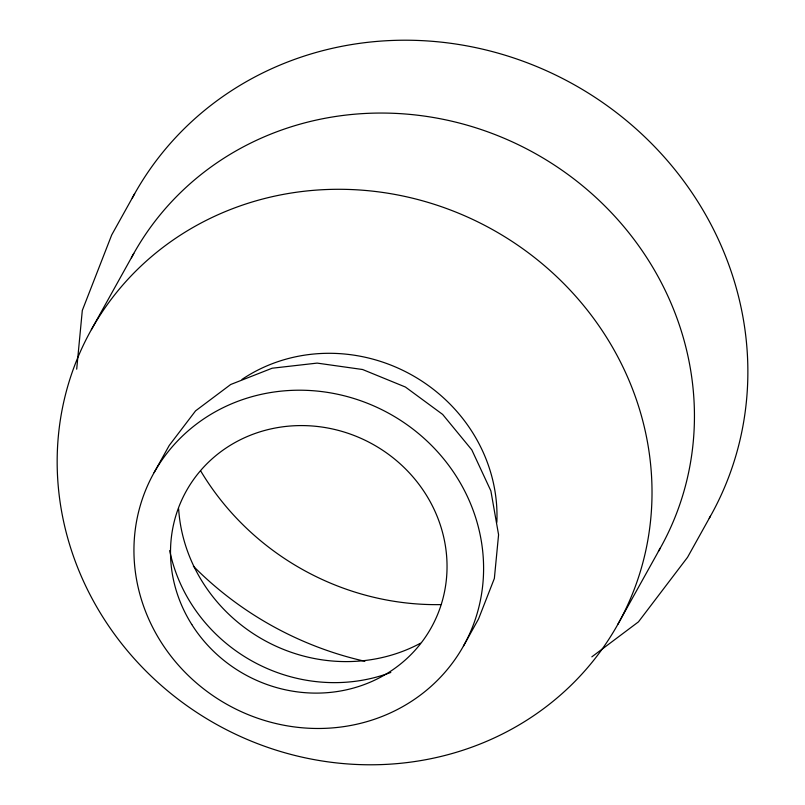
<?xml version="1.0" encoding="UTF-8"?>
<svg xmlns="http://www.w3.org/2000/svg" width="805" height="805" viewBox="0 0 805 805"><rect width="100%" height="100%" fill="white"/><g stroke="black" fill="none" stroke-linecap="round" stroke-linejoin="round"><path stroke-width="1.21" d="M76.696 369.183L82.311 310.418L111.714 234.929L134.636 193.753M91.368 329.658L133.791 253.424M154.117 472.595L169.211 445.477L195.575 410.852L230.693 384.498L272.16 368.217L317.14 363.105L362.592 369.515L405.398 387.024L442.649 414.424L471.8 449.854L490.879 490.889L498.577 534.751L494.361 578.443L478.532 618.975L463.428 646.093A177.331 166.524 29.1 0 1 160.839 641.726A177.331 166.524 29.1 0 1 302.046 390.224A177.331 166.524 29.1 0 1 463.428 646.093M617.817 624.408A301.674 283.3 29.1 0 0 342.9 189.316A301.674 283.3 29.1 0 0 103.05 617.385A301.674 283.3 29.1 0 0 617.817 624.408L660.241 548.175M710.453 516.146L687.53 557.322L638.446 621.873L591.836 656.86M420.452 643.245A161.614 151.773 29.1 0 1 178.63 508.79M242.043 379.376A161.614 151.773 29.1 0 1 411.959 375.11A161.614 151.773 29.1 0 1 496.846 522.294M131.396 257.801A301.674 283.3 29.1 0 1 534.923 153.332A301.674 283.3 29.1 0 1 658.389 551.425M440.909 604.605A261.786 245.837 29.1 0 1 200.777 471.076M390.807 672.437A161.614 151.773 29.1 0 1 169.704 550.59M132.251 198.09A329.959 309.865 29.1 0 1 572.858 83.982A329.959 309.865 29.1 0 1 709.235 518.299M364.836 661.267A329.959 309.865 29.1 0 1 193.351 566.167M191.781 624.499A140.241 131.698 29.1 0 0 431.088 627.95A140.241 131.698 29.1 0 0 303.455 425.593A140.241 131.698 29.1 0 0 191.781 624.499"/></g></svg>
